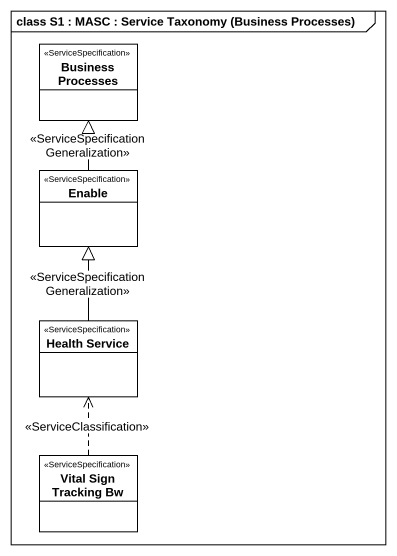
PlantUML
@startuml
mainframe class S1 : MASC : Service Taxonomy (Business Processes)
hide circle
hide empty members
class "Business Processes" as Business_Processes <<ServiceSpecification>>
class Enable <<ServiceSpecification>>
class "Health Service" as Health_Service <<ServiceSpecification>>
class "Vital Sign Tracking Bw" as Vital_Sign_Tracking_Bw <<ServiceSpecification>>
Enable -up-|> Business_Processes : <<ServiceSpecificationGeneralization>>
Health_Service -up-|> Enable : <<ServiceSpecificationGeneralization>>
Vital_Sign_Tracking_Bw .up.> Health_Service : <<ServiceClassification>>
@enduml
